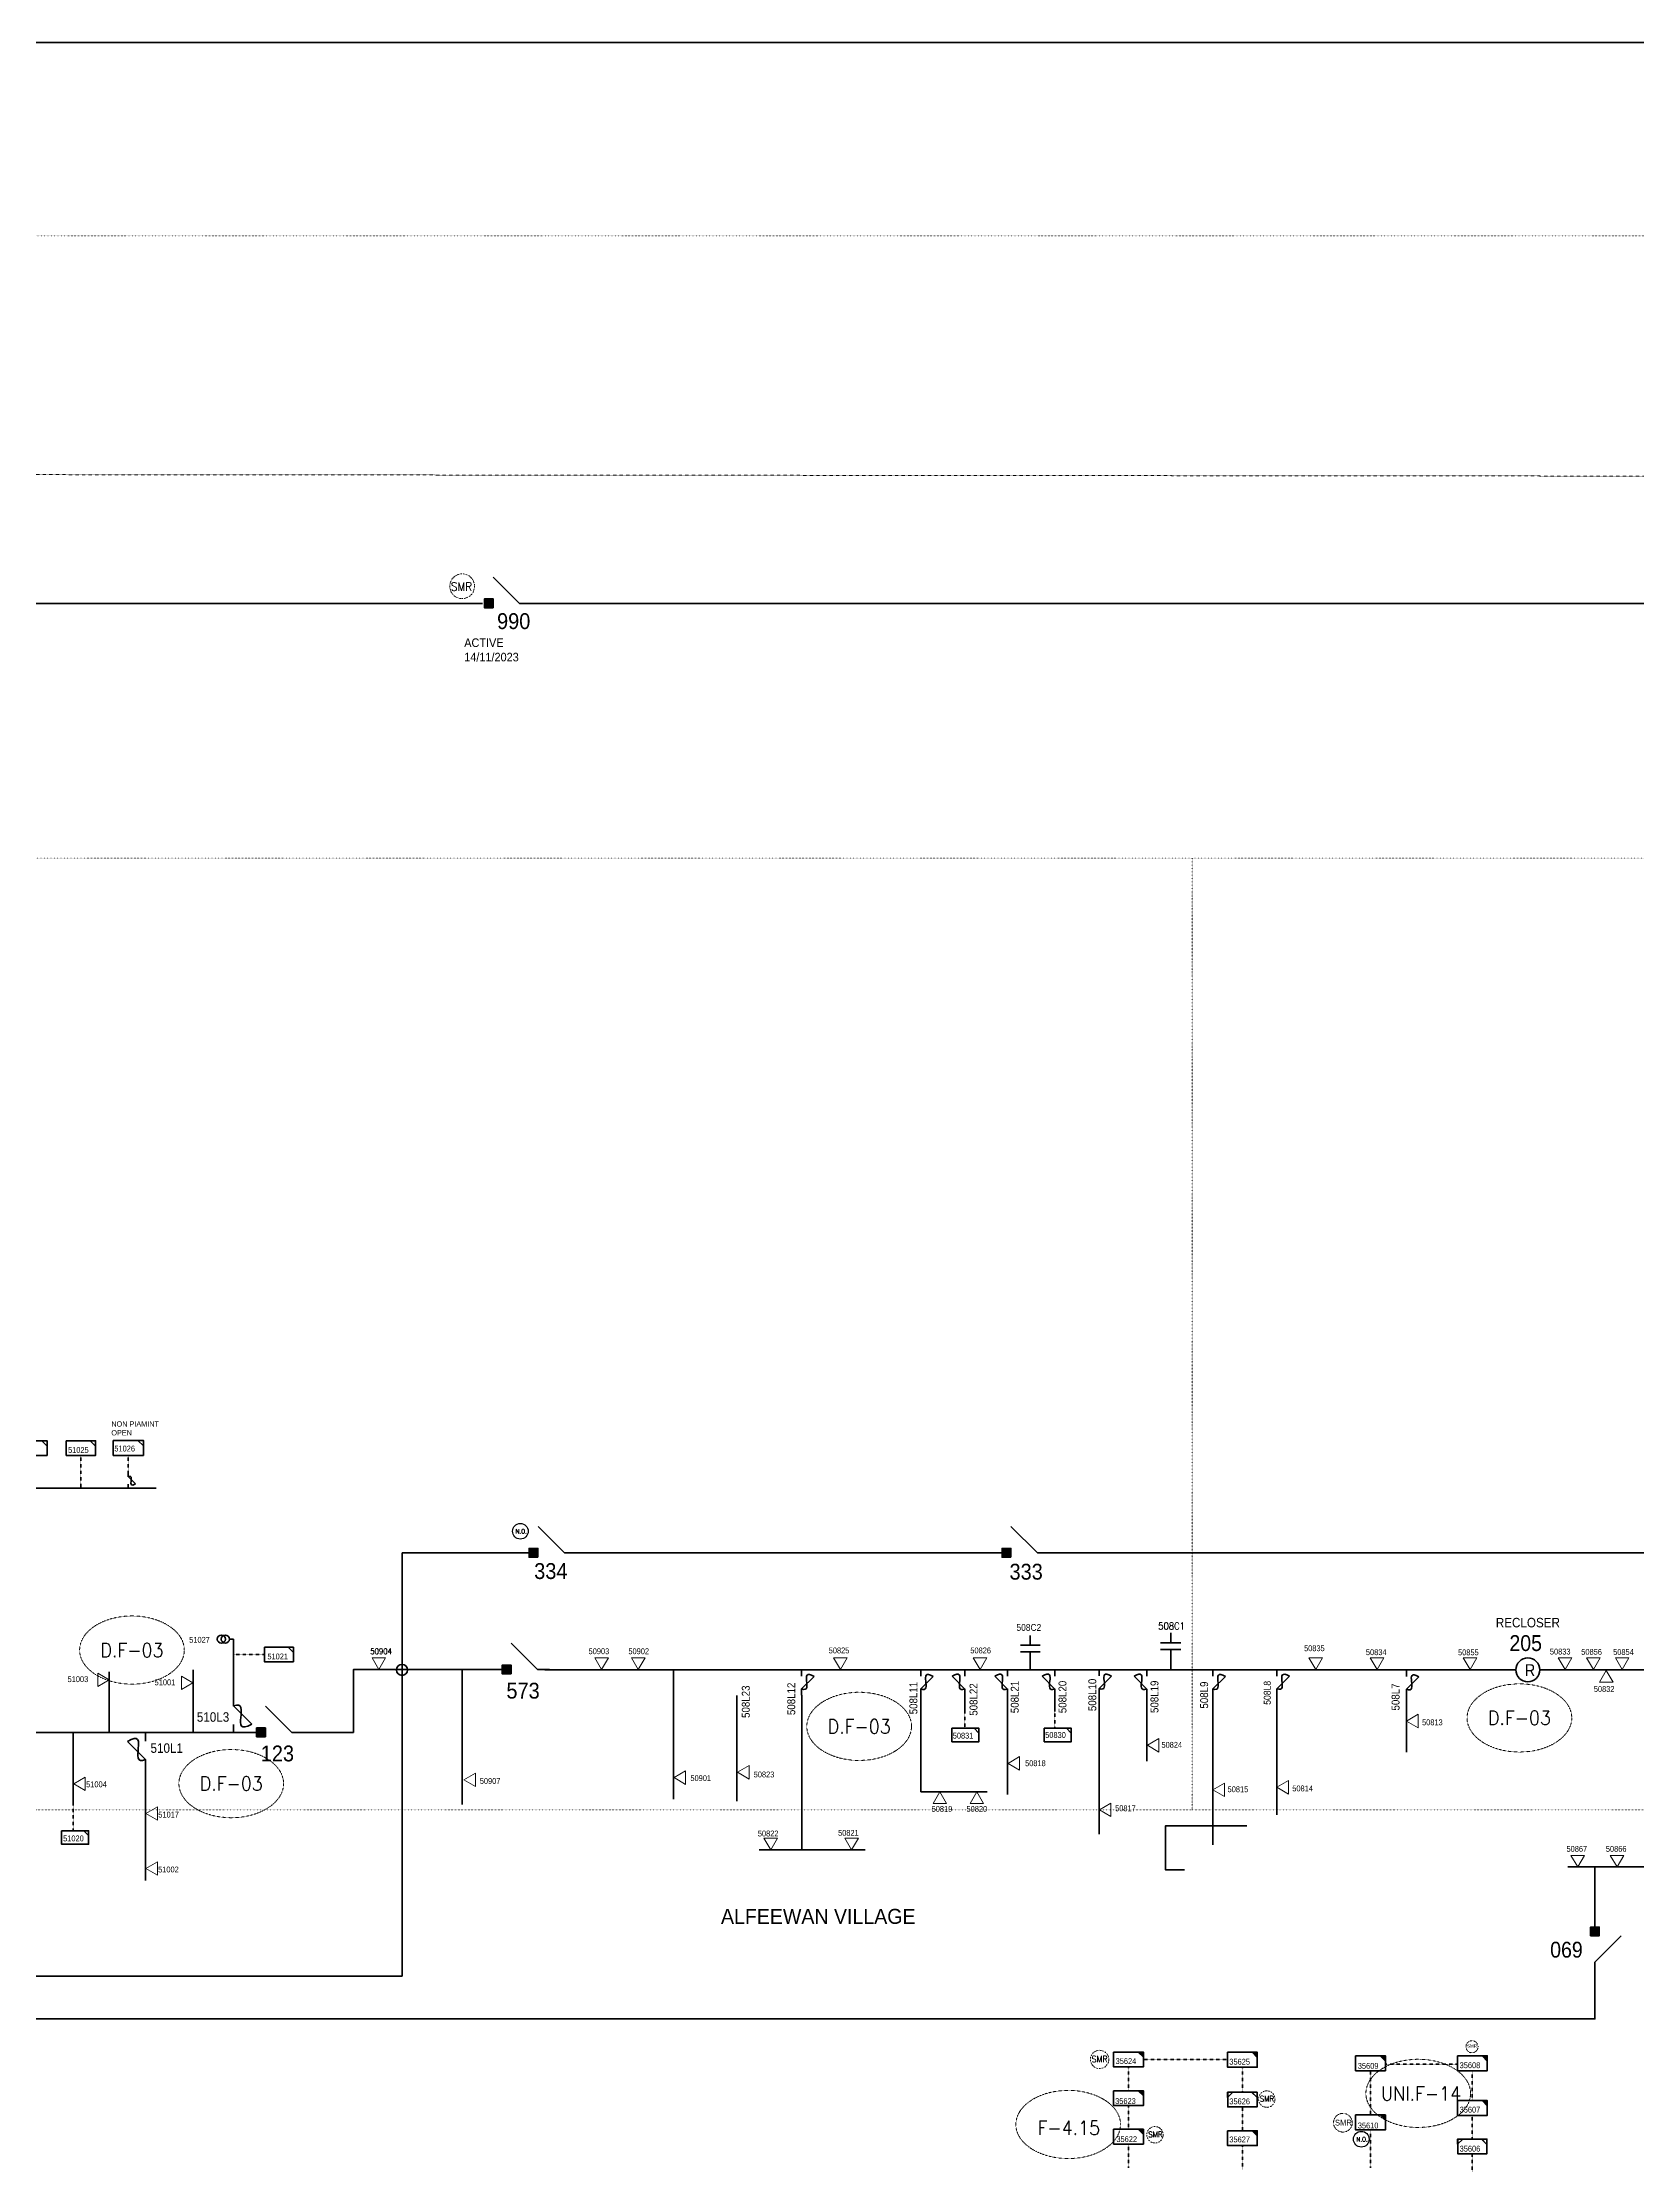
# Model space of a CAD drawing. Header units: metres. Extents: x 65984 to 144644, y -19036 to 23726.
# Drawn here: x 110190 to 111196, y 21496 to 22835 of the extents above; entities that cross this region are included whole.
import ezdxf
from ezdxf.enums import TextEntityAlignment as Align

# ---------------------------------------------------------------- set-up
doc = ezdxf.new("R2010")
doc.units = ezdxf.units.M
doc.header["$MEASUREMENT"] = 0
for name, pattern in [('DGN Style 1', [0.6, 0, -0.6]), ('DGN Style 3', [0.013877, 0, -0.013877]), ('DGN Style 4', [1.6, 0.8, -0.4, 0, -0.4])]:
    doc.linetypes.add(name, pattern=pattern)
doc.layers.get('0').update_dxf_attribs({"color": 95, "lineweight": 40})
for name, color, linetype, lineweight in [('ABS', 7, 'Continuous', 40), ('ABS NUMBER', 112, 'Continuous', 30), ('CAPACITOR', 5, 'Continuous', 40), ('d_fco', 5, 'Continuous', 40), ('d_fco text', 95, 'Continuous', 40), ('d_grid line', 7, 'DGN Style 1', 0), ('d_oh branch', 94, 'Continuous', 40), ('d_tf', 1, 'Continuous', 40), ('d_tf no', 6, 'Continuous', 40), ('d_ug cable', 95, 'Continuous', 40), ('d_ug tf', 1, 'Continuous', 40), ('d_unit sub', 7, 'Continuous', 40), ('d_village name', 7, 'Continuous', 40), ('FDR  2  19', 172, 'Continuous', 40), ('FDR  4  02', 126, 'Continuous', 40), ('fedr no', 95, 'Continuous', 40), ('O H MAIN FEEDER', 4, 'Continuous', 100), ('REGULATOR', 5, 'Continuous', 40), ('SW N O', 114, 'Continuous', 30)]:
    doc.layers.add(name, color=color, linetype=linetype, lineweight=lineweight)
doc.styles.add('NASKHF', font='naskhf.shx', dxfattribs={"height": 8})
doc.styles.add('Style-Arial', font='arial.ttf')
doc.styles.add('Style-ENGINEERING', font='ENGINEERING.shx')
doc.styles.add('Style-msdefault', font='msdefault.shx')
doc.styles.add('Style-simplex', font='simplex.shx')
doc.styles.add('Style-STANDARD', font='STANDARD.shx')

# ---------------------------------------------------------------- blocks, each defined once
blk = doc.blocks.new('TF_8')
at = {"color": 0, "linetype": 'ByBlock', "lineweight": -2}
blk.add_line((6.3, 4.95), (9.9, 1.35), dxfattribs=at)
blk.add_3dface([(-10.1, 4.95), (9.9, 4.95), (9.9, -5.05), (-10.1, -5.05)], dxfattribs=at)
blk = doc.blocks.new('TFU_70')
at = {"layer": 'd_tf', "color": 5, "linetype": 'Continuous', "lineweight": 70, "ltscale": 0.000426762}
blk.add_line((0, 10), (0, 0), dxfattribs=at)
for centre in [(0, 30), (0, 20)]:
    blk.add_circle(centre, 10, dxfattribs=at)
blk = doc.blocks.new('*U748')
at = {"layer": 'd_fco', "color": 5, "linetype": 'Continuous', "lineweight": 100}
blk.add_line((-4.6, 4.2), (-10.1, 4.2), dxfattribs=at)
at = {"layer": 'd_fco', "color": 5, "linetype": 'Continuous', "lineweight": 100, "extrusion": (0, 0, -1), "flags": 128}
blk.add_lwpolyline([(-13, 4.2), (-7.1, 4.2), (4.4, -7.3)], dxfattribs=at)
at = {"layer": 'd_fco', "color": 5, "linetype": 'Continuous', "lineweight": 100}
blk.add_open_spline([(-4.4, -7.3), (-13, 7.7), (11.6, -7.7), (7.1, 4.2)], degree=3, dxfattribs=at)
blk = doc.blocks.new('ABS2_1_1')
at = {"color": 0, "linetype": 'ByBlock', "lineweight": -2, "ltscale": 500}
for q in [(-29900, 43500), (0, 0)]:
    blk.add_line((0, 13600), q, dxfattribs=at)
at = {"color": 0, "linetype": 'ByBlock', "lineweight": -2, "ltscale": 500, "flags": 128}
for points in [[(5000, 43600), (-5000, 43600), (-5000, 53600), (5000, 53600)], [(3791, 49653), (3791, 49653), (3791, 49653)]]:
    blk.add_lwpolyline(points, close=True, dxfattribs=at)
at = {"color": 0, "linetype": 'ByBlock', "lineweight": -2, "ltscale": 500}
for points in [[(5000, 43600), (-5000, 43600), (5000, 53600), (-5000, 53600)], [(3791, 49653), (3791, 49653), (3791, 49653)]]:
    blk.add_solid(points, dxfattribs=at)
blk = doc.blocks.new('*U809')
at = {"layer": 'REGULATOR', "color": 7, "linetype": 'Continuous', "lineweight": 211}
blk.add_circle((0, 0.1), 7.56, dxfattribs=at)
at = {"layer": 'ABS NUMBER', "color": 7, "lineweight": 211, "style": 'Style-ENGINEERING', "width": 0.9}
blk.add_text('R', height=7.56, dxfattribs=at).set_placement((-1.9, 3.7), align=Align.TOP_LEFT)
blk = doc.blocks.new('*U892')
at = {"layer": 'SW N O', "color": 3}
blk.add_circle((0, 0), 16.8, dxfattribs=at)
at = {"layer": 'SW N O', "color": 3, "style": 'Style-STANDARD'}
blk.add_text('N.O.', height=9.6, dxfattribs=at).set_placement((1.7, -0.2), align=Align.MIDDLE_CENTER)
blk = doc.blocks.new('*U928')
at = {"layer": 'CAPACITOR', "color": 5, "linetype": 'Continuous', "lineweight": 100}
for p, q in [((-6.4, 5.4), (6.4, 5.4)), ((-6.4, 1.1), (6.4, 1.1)), ((0, 5.4), (0, 11.7)), ((0, -11.7), (0, 1.1))]:
    blk.add_line(p, q, dxfattribs=at)
blk = doc.blocks.new('SS')
at = {"color": 0, "linetype": 'ByBlock', "lineweight": -2, "flags": 128}
blk.add_lwpolyline([(6.95, 4.25), (10.45, 4.25), (10.45, 0.75)], close=True, dxfattribs=at)
at = {"color": 0, "linetype": 'ByBlock', "lineweight": -2, "extrusion": (0, 0, -1)}
blk.add_solid([(-6.95, 4.25), (-10.45, 4.25), (-10.45, 0.75)], dxfattribs=at)
at = {"color": 0, "linetype": 'ByBlock', "lineweight": -2}
blk.add_3dface([(-9.55, 4.25), (10.45, 4.25), (10.45, -5.75), (-9.55, -5.75)], dxfattribs=at)
blk = doc.blocks.new('*U865')
at = {"layer": 'CAPACITOR', "color": 5, "linetype": 'Continuous', "lineweight": 100}
for p, q in [((-8.6, 6.5), (8.6, 6.5)), ((-8.6, 0.7), (8.6, 0.7)), ((0, 6.5), (0, 15)), ((0, -15), (0, 0.7)), ((0, -14.9), (0, -1.1))]:
    blk.add_line(p, q, dxfattribs=at)
blk = doc.blocks.new('TRA1_545')
at = {"layer": 'd_tf', "color": 5, "linetype": 'Continuous', "lineweight": 0, "ltscale": 0.000307269, "flags": 128}
blk.add_lwpolyline([(10.1, -17), (0.1, 0), (-9.9, -17)], close=True, dxfattribs=at)
blk = doc.blocks.new('TRA1_544')
at = {"layer": 'd_tf', "color": 5, "linetype": 'Continuous', "lineweight": 0, "ltscale": 0.000307269, "xscale": 1.000046566207833, "yscale": 1.000046566207833, "zscale": 1.000046566207833, "rotation": 180}
blk.add_blockref('TRA1_545', (0, 0), dxfattribs=at)
blk = doc.blocks.new('TRA1_543')
at = {"layer": 'd_tf', "color": 5, "linetype": 'Continuous', "lineweight": 0, "ltscale": 0.000307269, "flags": 128}
blk.add_lwpolyline([(9.9, -16.9), (-0.1, 0.1), (-10.1, -16.9)], close=True, dxfattribs=at)
blk = doc.blocks.new('TRA1_542')
at = {"layer": 'd_tf', "color": 5, "linetype": 'Continuous', "lineweight": 0, "ltscale": 0.000307269, "xscale": 1.000046566207833, "yscale": 1.000046566207833, "zscale": 1.000046566207833, "rotation": 180}
blk.add_blockref('TRA1_543', (0, 0), dxfattribs=at)
blk = doc.blocks.new('TRA1_549')
at = {"layer": 'd_tf', "color": 5, "linetype": 'Continuous', "lineweight": 0, "ltscale": 0.000426762, "flags": 128}
blk.add_lwpolyline([(9.9, -17.1), (-0.1, -0.1), (-10.1, -17.1)], close=True, dxfattribs=at)
blk = doc.blocks.new('TRA1_548')
at = {"layer": 'd_tf', "color": 5, "linetype": 'Continuous', "lineweight": 0, "ltscale": 0.000426762, "xscale": 1.000046566207833, "yscale": 1.000046566207833, "zscale": 1.000046566207833, "rotation": 180}
blk.add_blockref('TRA1_549', (0, 0), dxfattribs=at)
blk = doc.blocks.new('TRA1_553')
at = {"layer": 'd_tf', "color": 5, "linetype": 'Continuous', "lineweight": 0, "ltscale": 0.000426762, "flags": 128}
blk.add_lwpolyline([(10.1, -17), (0.1, 0), (-9.9, -17)], close=True, dxfattribs=at)
blk = doc.blocks.new('TRA1_552')
at = {"layer": 'd_tf', "color": 5, "linetype": 'Continuous', "lineweight": 0, "ltscale": 0.000426762, "xscale": 1.000046566207833, "yscale": 1.000046566207833, "zscale": 1.000046566207833, "rotation": 180}
blk.add_blockref('TRA1_553', (0, 0), dxfattribs=at)
blk = doc.blocks.new('TRA1_551')
at = {"layer": 'd_tf', "color": 3, "linetype": 'Continuous', "lineweight": 0, "ltscale": 0.000426762, "flags": 128}
blk.add_lwpolyline([(9.9, -17), (-0.1, 0), (-10.1, -17)], close=True, dxfattribs=at)
blk = doc.blocks.new('TRA1_550')
at = {"layer": 'd_tf', "color": 3, "linetype": 'Continuous', "lineweight": 0, "ltscale": 0.000426762, "xscale": 1.000046566207833, "yscale": 1.000046566207833, "zscale": 1.000046566207833, "rotation": 180}
blk.add_blockref('TRA1_551', (0, 0), dxfattribs=at)
blk = doc.blocks.new('*U2377')
at = {"layer": 'd_unit sub', "color": 2, "linetype": 'Continuous', "lineweight": 40, "flags": 128}
for points in [[(-9.5, 1.4), (-6.1, 4.7), (-9.5, 4.7)], [(9.5, 1.3), (6, 4.7), (9.5, 4.7)]]:
    blk.add_lwpolyline(points, close=True, dxfattribs=at)
at = {"layer": 'd_unit sub', "color": 2, "linetype": 'Continuous', "lineweight": 40, "xscale": 0.94866334575076, "yscale": 0.94866334575076, "zscale": 0.4380515265747434, "rotation": 359.9999999999999}
blk.add_blockref('TF_8', (0.1, 0), dxfattribs=at)
blk = doc.blocks.new('*U3196')
at = {"layer": 'd_unit sub', "color": 94, "linetype": 'Continuous', "lineweight": 40, "flags": 128}
for points in [[(-9.5, 1.4), (-6.1, 4.7), (-9.5, 4.7)], [(9.5, 1.3), (6, 4.7), (9.5, 4.7)]]:
    blk.add_lwpolyline(points, close=True, dxfattribs=at)
at = {"layer": 'd_unit sub', "color": 94, "linetype": 'Continuous', "lineweight": 40, "xscale": 0.94866334575076, "yscale": 0.94866334575076, "zscale": 0.4380515265747434, "rotation": 359.9999999999999}
blk.add_blockref('TF_8', (0.1, 0), dxfattribs=at)

msp = doc.modelspace()

# ---------------------------------------------------------------- linework, layer by layer
at = {"layer": 'd_grid line', "color": 7, "linetype": 'DGN Style 1', "lineweight": 0, "flags": 128}
for points in [[(133459.3, 19332.1), (133459.3, 22713), (107396.8, 22713), (107396.8, 19332.1)], [(110915.3, 22320.5), (110915.3, 21720.5), (109925.3, 21720.5), (109925.3, 22320.5)], [(111905.2, 22320.5), (111905.2, 21720.5), (110915.3, 21720.5), (110915.3, 22320.5)]]:
    msp.add_lwpolyline(points, close=True, dxfattribs=at)
at = {"layer": 'd_oh branch', "color": 5, "linetype": 'Continuous', "lineweight": 100}
for p, q in [((110085.7, 21923.4), (110262.1, 21923.4)), ((110310.9, 21789), (110310.9, 21828.2)), ((110232.5, 21769.4), (110232.5, 21807.5)), ((110285.4, 21769.4), (110285.4, 21808.9)), ((110455.1, 21809), (110455.1, 21724)), ((110588.4, 21808.8), (110588.4, 21727.3)), ((110628.3, 21792.6), (110628.3, 21726)), ((110669.2, 21792.8), (110669.2, 21695.4)), ((110744.3, 21793.2), (110744.3, 21731.9)), ((110772.1, 21792.6), (110772.1, 21782.3)), ((110798.9, 21792.6), (110798.9, 21730.2)), ((110828.8, 21792.6), (110828.8, 21782.6)), ((110856.8, 21793), (110856.8, 21705.2)), ((110886.7, 21793.4), (110886.7, 21751.3)), ((110928.4, 21792.9), (110928.4, 21698.6)), ((110968.8, 21793), (110968.8, 21717.4)), ((111050.5, 21792.6), (111050.5, 21756.9)), ((110209.9, 21769.4), (110209.9, 21725.3)), ((110255.4, 21748), (110255.4, 21676.1)), ((110744.3, 21731.9), (110786.2, 21731.9)), ((110928.4, 21710.4), (110949.9, 21710.4)), ((110642.4, 21695.4), (110709.2, 21695.4))]:
    msp.add_line(p, q, dxfattribs=at)
at = {"layer": 'd_oh branch', "color": 3, "linetype": 'Continuous', "lineweight": 100}
msp.add_line((111272.7, 21684.7), (111152.2, 21684.7), dxfattribs=at)
at = {"layer": 'd_oh branch', "color": 5, "linetype": 'Continuous', "lineweight": 100, "flags": 128}
msp.add_lwpolyline([(110928.4, 21710.4), (110898.5, 21710.4), (110898.5, 21682.8), (110910.5, 21682.8)], dxfattribs=at)
at = {"layer": 'd_oh branch', "color": 3, "linetype": 'Continuous', "lineweight": 100, "flags": 128}
for points in [[(111169.3, 21644.3), (111169.3, 21684.7)], [(109059, 20708.1), (109059, 20736.2), (109332.4, 20736.2), (109332.4, 21193.9), (109889.5, 21193.9), (109889.5, 21588.8), (111169.3, 21588.8), (111169.3, 21617.5)]]:
    msp.add_lwpolyline(points, dxfattribs=at)
at = {"layer": 'd_ug cable', "color": 1, "linetype": 'DGN Style 3', "lineweight": 0}
msp.add_line((107935.2, 22564.4), (133669.6, 22541.1), dxfattribs=at)
at = {"layer": 'd_ug cable', "color": 5, "linetype": 'DGN Style 3', "lineweight": 106}
for p, q in [((110214.7, 21944), (110214.7, 21923.6)), ((110244.5, 21944), (110244.5, 21933.2)), ((110330.4, 21818.4), (110310.9, 21818.4)), ((110772.1, 21782.3), (110772.1, 21772)), ((110828.8, 21782.6), (110828.8, 21772)), ((110209.9, 21725.3), (110209.9, 21707.4))]:
    msp.add_line(p, q, dxfattribs=at)
at = {"layer": 'd_ug cable', "color": 9, "linetype": 'DGN Style 3', "lineweight": 100}
msp.add_line((110884.6, 21563.2), (110937.7, 21563.2), dxfattribs=at)
at = {"layer": 'd_ug cable', "color": 94, "linetype": 'DGN Style 3', "lineweight": 100}
msp.add_line((111037.1, 21560.2), (111082.6, 21560.2), dxfattribs=at)
at = {"layer": 'd_ug cable', "color": 9, "linetype": 'DGN Style 3', "lineweight": 100, "flags": 128}
for points in [[(110875.3, 21558.5), (110875.3, 21543.5)], [(110947, 21558.3), (110947, 21542.6)], [(110875.3, 21534.1), (110875.3, 21519.2)], [(110947, 21533.2), (110947, 21518.2)], [(111027.8, 21518.8), (111027.8, 21494.8)], [(110875.3, 21509.8), (110875.3, 21494.9)], [(110947, 21508.9), (110947, 21493.9)]]:
    msp.add_lwpolyline(points, dxfattribs=at)
at = {"layer": 'd_ug cable', "color": 94, "linetype": 'DGN Style 3', "lineweight": 100, "flags": 128}
for points in [[(111027.8, 21556.1), (111027.8, 21528.2)], [(111092, 21537.3), (111092, 21556.1)], [(111092, 21513), (111092, 21527.9)], [(111092, 21488.7), (111092, 21503.6)]]:
    msp.add_lwpolyline(points, dxfattribs=at)
at = {"layer": 'd_ug cable', "color": 2, "linetype": 'DGN Style 4', "lineweight": 13}
for centre, radius in [((110455.1, 22492), 7.79), ((110857, 21563.2), 5.77), ((110962.4, 21538.2), 5.2), ((110891.9, 21515.7), 5.2)]:
    msp.add_circle(centre, radius, dxfattribs=at)
at = {"layer": 'd_ug cable', "color": 2, "linetype": 'DGN Style 3', "lineweight": 0}
msp.add_circle((111091.8, 21571.2), 3.8, dxfattribs=at)
at = {"layer": 'd_ug cable', "color": 2, "linetype": 'DGN Style 3', "lineweight": 13}
msp.add_circle((111010.4, 21523.3), 5.91, dxfattribs=at)
at = {"layer": 'FDR  2  19', "color": 5, "linetype": 'Continuous'}
msp.add_line((110495.1, 21882.5), (110417.2, 21882.5), dxfattribs=at)
at = {"layer": 'FDR  2  19', "color": 114, "linetype": 'Continuous'}
for p, q in [((110790.8, 21882.5), (110522.9, 21882.5)), ((111422.2, 21882.5), (110821.9, 21882.5))]:
    msp.add_line(p, q, dxfattribs=at)
at = {"layer": 'FDR  2  19', "linetype": 'Continuous'}
msp.add_line((110417.2, 21643.4), (110417.2, 21805.1), dxfattribs=at)
at = {"layer": 'fedr no', "color": 82, "linetype": 'DGN Style 3', "lineweight": 13, "true_color": 0x1dc70e}
for centre in [(110246.9, 21821.3), (110705.4, 21773.2), (111121.7, 21778.5), (110309.5, 21737.1), (111057.9, 21541.8), (110837.2, 21522.2)]:
    msp.add_ellipse(centre, major_axis=(33, 0), ratio=0.651175, dxfattribs=at)
at = {"layer": 'O H MAIN FEEDER', "color": 5, "ltscale": 0.426762}
msp.add_line((110417.2, 21812.3), (110417.2, 21882.5), dxfattribs=at)
at = {"layer": 'O H MAIN FEEDER', "color": 5, "lineweight": 211, "ltscale": 0.498271}
for p, q in [((110499.2, 21882.5), (110417.2, 21882.5)), ((110417.2, 21805.3), (110417.2, 21882.5)), ((110417.2, 21615.6), (110417.2, 21805.3)), ((111119.5, 21808.8), (110507.2, 21808.8)), ((111224.7, 21808.8), (111134.5, 21808.8)), ((110328, 21769.4), (110021.9, 21769.4))]:
    msp.add_line(p, q, dxfattribs=at)
at = {"layer": 'O H MAIN FEEDER', "color": 114, "lineweight": 211, "ltscale": 0.498271}
for p, q in [((110798.3, 21882.5), (110522.9, 21882.5)), ((111424.5, 21882.5), (110821.9, 21882.5))]:
    msp.add_line(p, q, dxfattribs=at)
at = {"layer": 'O H MAIN FEEDER', "color": 5, "lineweight": 211, "ltscale": 30}
msp.add_line((109982.6, 21615.6), (110417.2, 21615.6), dxfattribs=at)
at = {"layer": 'O H MAIN FEEDER', "color": 140, "lineweight": 211, "ltscale": 0.498271, "flags": 128}
msp.add_lwpolyline([(106943.9, 22834.8), (144644.1, 22834.8), (144644.1, 19389.5), (106943.9, 19389.5)], close=True, dxfattribs=at)
at = {"layer": 'O H MAIN FEEDER', "color": 231, "lineweight": 211, "ltscale": 30, "flags": 128}
for points in [[(110467.9, 22481.2), (110032.6, 22481.2), (110032.6, 22270.4), (109973.1, 22270.4)], [(113215.1, 22481.2), (110497.7, 22481.2)]]:
    msp.add_lwpolyline(points, dxfattribs=at)
at = {"layer": 'O H MAIN FEEDER', "color": 5, "lineweight": 211, "ltscale": 30, "flags": 128}
msp.add_lwpolyline([(110480.4, 21809), (110386.5, 21809), (110386.5, 21769.4), (110355.3, 21769.4)], dxfattribs=at)
at = {"layer": 'O H MAIN FEEDER', "color": 5, "lineweight": 211, "ltscale": 0.498271}
msp.add_circle((110417.2, 21808.8), 3.47, dxfattribs=at)

# ---------------------------------------------------------------- block references
at = {"layer": 'ABS', "color": 7, "linetype": 'Continuous', "lineweight": 211, "ltscale": 0.829472, "xscale": 0.000555747191877611, "yscale": -0.0005557471918776113, "zscale": 0.0003680335276451397, "rotation": 270.0000000000002}
for p in [(110498.9, 22481.2), (110527.1, 21882.6), (110825.3, 21882.6), (110510.2, 21809), (110355.3, 21769.4)]:
    msp.add_blockref('ABS2_1_1', p, dxfattribs=at)
at = {"layer": 'ABS', "color": 3, "linetype": 'Continuous', "lineweight": 211, "ltscale": 0.829472, "xscale": 0.000555747191877611, "yscale": -0.0005557471918776113, "zscale": 0.0003680335276451397, "rotation": 180.0000000000002}
msp.add_blockref('ABS2_1_1', (111169.3, 21616.9), dxfattribs=at)
at = {"layer": 'CAPACITOR', "color": 5, "linetype": 'Continuous', "lineweight": 100}
msp.add_blockref('*U928', (110901.9, 21820.5), dxfattribs=at)
at = {"layer": 'CAPACITOR', "color": 5, "linetype": 'Continuous', "lineweight": 100, "extrusion": (0, 0, -1), "xscale": 0.72, "yscale": 0.72, "zscale": 0.72}
msp.add_blockref('*U865', (-110813.3, 21819.6), dxfattribs=at)
at = {"layer": 'd_fco', "color": 5, "linetype": 'Continuous', "lineweight": 100}
for p, xscale, yscale, zscale, rotation in [((110246.2, 21927.8), 0.409902604533144, 0.409902604533144, 0.409902604533144, 89.96408351357631), ((110769.1, 21801.7), 0.7000000000000004, 0.7000000000000004, 0.7000000000000004, 269.9640835135763), ((110796, 21801.7), 0.7000000000000004, 0.7000000000000004, 0.7000000000000004, 269.9640835135763), ((110825.9, 21801.7), 0.7000000000000004, 0.7000000000000004, 0.7000000000000004, 269.9640835135763), ((110883.8, 21801.7), 0.7000000000000004, 0.7000000000000004, 0.7000000000000004, 269.9640835135763)]:
    msp.add_blockref('*U748', p, dxfattribs=dict(at, xscale=xscale, yscale=yscale, zscale=zscale, rotation=rotation))
at = {"layer": 'd_fco', "color": 5, "linetype": 'Continuous', "lineweight": 100, "extrusion": (0, 0, -1), "xscale": 0.6823712422821782, "yscale": 0.6823712422821782, "zscale": 0.6823712422821782, "rotation": 269.9999999995591}
for p in [(-110672, 21801.7), (-110747.1, 21801.6), (-110859.6, 21801.9), (-110931.3, 21801.7), (-110971.7, 21801.8), (-111053.4, 21801.4)]:
    msp.add_blockref('*U748', p, dxfattribs=at)
at = {"layer": 'd_fco', "color": 5, "linetype": 'Continuous', "lineweight": 100}
for p, rotation in [((110315.1, 21779), 90.00000000060005), ((110251.3, 21759.3), 270.0000000006)]:
    msp.add_blockref('*U748', p, dxfattribs=dict(at, rotation=rotation))
at = {"layer": 'd_tf', "color": 5, "linetype": 'Continuous', "lineweight": 70, "ltscale": 0.000426762, "xscale": 0.2560573599939425, "yscale": 0.2560573599939425, "zscale": 0.2560573599939425, "rotation": 89.9999999999999}
msp.add_blockref('TFU_70', (110310.9, 21828.2), dxfattribs=at)
at = {"layer": 'd_tf', "color": 5, "linetype": 'Continuous', "lineweight": 0, "ltscale": 0.000307269, "xscale": 0.4267622666565712, "yscale": 0.4267622666565712, "zscale": 0.4267622666565712}
for name, p, rotation in [('TRA1_544', (110232.6, 21802.6), 89.99999999999999), ('TRA1_544', (110285.3, 21800.7), 89.99999999999999), ('TRA1_542', (110210.2, 21737), 270), ('TRA1_542', (110255.7, 21718.3), 270), ('TRA1_544', (110255.7, 21683.5), 270)]:
    msp.add_blockref(name, p, dxfattribs=dict(at, rotation=rotation))
at = {"layer": 'd_tf', "color": 5, "linetype": 'Continuous', "lineweight": 0, "ltscale": 0.000426762, "xscale": 0.4267622666565712, "yscale": 0.4267622666565712, "zscale": 0.4267622666565712}
for p in [(110402.5, 21809.1), (110543, 21809.1), (110566.1, 21809.1), (110693.5, 21809.1), (110781.6, 21809.1), (110993.2, 21809.1), (111031.9, 21809.1), (111090.5, 21809.1), (111150.4, 21809.1), (111168.3, 21809.1), (111186.4, 21809.1), (110649.6, 21695.4), (110700.6, 21695.4)]:
    msp.add_blockref('TRA1_548', p, dxfattribs=at)
for name, p, rotation in [('TRA1_552', (111176.4, 21808.4), 180), ('TRA1_548', (111050.5, 21776.6), 270), ('TRA1_548', (110887.1, 21761.3), 270), ('TRA1_548', (110799.3, 21749.9), 270), ('TRA1_548', (110456.1, 21739.5), 270), ('TRA1_548', (110588.7, 21740.9), 270), ('TRA1_548', (110628.7, 21744.3), 270), ('TRA1_548', (110968.7, 21734.8), 270), ('TRA1_548', (110756.3, 21731.9), 180), ('TRA1_548', (110779.6, 21731.9), 180), ('TRA1_548', (110856.8, 21720.6), 270), ('TRA1_548', (110928.4, 21733.2), 270)]:
    msp.add_blockref(name, p, dxfattribs=dict(at, rotation=rotation))
at = {"layer": 'd_tf', "color": 3, "linetype": 'Continuous', "lineweight": 0, "ltscale": 0.000426762, "xscale": 0.4267622666565712, "yscale": 0.4267622666565712, "zscale": 0.4267622666565712}
for p in [(111158.4, 21684.6), (111183.2, 21684.6)]:
    msp.add_blockref('TRA1_550', p, dxfattribs=at)
at = {"layer": 'd_ug tf', "color": 5, "linetype": 'Continuous', "lineweight": 40, "zscale": 0.4267622666565712}
for p, xscale, yscale in [((110184.2, 21948.7), 0.9264182464035672, 0.9264182464035672), ((110214.8, 21948.7), 0.9240521810275956, 0.9240521810275956), ((110244.7, 21948.8), 0.9497408908287652, 0.9497408908287652), ((110339.6, 21818.5), 0.913674726116905, 0.913674726116905), ((110772.5, 21767.8), 0.8535245333131425, 0.8535245333131425), ((110830.7, 21767.8), 0.8535245333131425, 0.8535245333131425), ((110211.1, 21703.2), 0.8535245333131425, 0.8535245333131425)]:
    msp.add_blockref('TF_8', p, dxfattribs=dict(at, xscale=xscale, yscale=yscale))
at = {"layer": 'd_unit sub', "color": 2, "linetype": 'Continuous', "lineweight": 40}
for name, p, xscale, yscale, zscale in [('SS', (110874.8, 21563.9), 0.9371734350277026, 0.9371734350277026, 0.4685867175138513), ('*U2377', (110947, 21537.9), 0.9742284657550533, 0.9742284657550533, 0.9742284657550533), ('SS', (111027.4, 21524.2), 0.9371734350277026, 0.9371734350277026, 0.4685867175138513), ('SS', (110874.8, 21515.2), 0.9371734350277026, 0.9371734350277026, 0.4685867175138513)]:
    msp.add_blockref(name, p, dxfattribs=dict(at, xscale=xscale, yscale=yscale, zscale=zscale))
at = {"layer": 'd_unit sub', "color": 9, "linetype": 'Continuous', "lineweight": 40, "xscale": 0.9371734350277026, "yscale": 0.9371734350277026, "zscale": 0.4685867175138513}
for p in [(110946.6, 21563.7), (110874.8, 21539.5), (110946.6, 21514.3)]:
    msp.add_blockref('SS', p, dxfattribs=at)
at = {"layer": 'd_unit sub', "color": 94, "linetype": 'Continuous', "lineweight": 40}
for name, p, xscale, yscale, zscale in [('SS', (111027.4, 21561.5), 0.9371734350277026, 0.9371734350277026, 0.4685867175138513), ('SS', (111091.6, 21561.5), 0.9371734350277026, 0.9371734350277026, 0.4685867175138513), ('SS', (111091.6, 21533.3), 0.9371734350277026, 0.9371734350277026, 0.4685867175138513), ('*U3196', (111092, 21508.4), 0.9742284657550533, 0.9742284657550533, 0.9742284657550533)]:
    msp.add_blockref(name, p, dxfattribs=dict(at, xscale=xscale, yscale=yscale, zscale=zscale))
at = {"layer": 'REGULATOR', "color": 7, "linetype": 'Continuous', "lineweight": 211}
msp.add_blockref('*U809', (111127, 21808.7), dxfattribs=at)
at = {"layer": 'SW N O', "color": 3, "xscale": 0.2950694635422144, "yscale": 0.2950694635422144, "zscale": 0.2950694635422144}
for p in [(110491.8, 21896.2), (111022, 21512.9)]:
    msp.add_blockref('*U892', p, dxfattribs=at)

# ---------------------------------------------------------------- texts
at = {"layer": 'ABS NUMBER', "color": 7, "lineweight": 140, "style": 'Style-Arial'}
for s, width, p in [('990', 0.9, (110477.1, 22475)), ('334', 0.9, (110500.5, 21876.1)), ('333', 0.9, (110800.2, 21875.7)), ('205', 0.88, (111115.4, 21830.7)), ('573', 0.9, (110483, 21800.7)), ('123', 0.9, (110328.1, 21761.1))]:
    msp.add_text(s, height=10, dxfattribs=dict(at, width=width)).set_placement(p, align=Align.TOP_LEFT)
at = {"layer": 'ABS NUMBER', "color": 3, "lineweight": 140, "style": 'Style-Arial', "width": 0.88}
msp.add_text('069', height=10, dxfattribs=at).set_placement((111141.1, 21637.4), align=Align.TOP_LEFT)
at = {"layer": 'd_fco text', "color": 5, "linetype": 'Continuous', "lineweight": 80, "style": 'Style-msdefault', "width": 0.916667}
msp.add_text('508C2', height=4.32, dxfattribs=at).set_placement((110804.6, 21833.4))
at = {"layer": 'd_fco text', "color": 7, "linetype": 'Continuous', "lineweight": 70, "style": 'Style-msdefault', "width": 0.916667}
msp.add_text('RECLOSER', height=6, dxfattribs=at).set_placement((111106.8, 21841.6), align=Align.TOP_LEFT)
at = {"layer": 'd_fco text', "color": 5, "linetype": 'Continuous', "lineweight": 80, "style": 'Style-msdefault', "width": 0.916667}
for s, height, p in [('508L23', 5, (110631.4, 21778.5)), ('508L12', 5, (110660.1, 21780.3)), ('508L11', 5, (110737.1, 21780.8)), ('508L22', 5, (110775, 21779.9)), ('508L21', 5, (110801, 21781.5)), ('508L20', 5, (110831.1, 21781.5)), ('508L10', 5, (110849.9, 21782.8)), ('508L19', 5, (110889.1, 21781.6)), ('508L9', 5, (110920.4, 21784.4)), ('508L8', 4.42, (110960.5, 21786.8)), ('508L7', 5, (111041.1, 21783.2))]:
    msp.add_text(s, height=height, rotation=90, dxfattribs=at).set_placement(p, align=Align.TOP_LEFT)
for s, p in [('510L3', (110287.8, 21782.1)), ('510L1', (110258.6, 21762.5))]:
    msp.add_text(s, height=6, dxfattribs=at).set_placement(p, align=Align.TOP_LEFT)
at = {"layer": 'd_tf no', "color": 1, "linetype": 'Continuous', "lineweight": 13, "style": 'Style-simplex', "width": 0.909091}
for height, p in [(5.27, (110454.7, 22491.8)), (3.94, (110857, 21563.4))]:
    msp.add_text('SMR', height=height, dxfattribs=at).set_placement(p, align=Align.MIDDLE_CENTER)
at = {"layer": 'd_tf no', "color": 5, "linetype": 'Continuous', "lineweight": 40, "style": 'Style-msdefault', "width": 0.945946}
for s, p in [('51025', (110206.6, 21949.3)), ('51026', (110235.8, 21950.2)), ('51027', (110283, 21829.6)), ('51021', (110332.3, 21819.1)), ('50903', (110534.8, 21822.4)), ('50902', (110559.9, 21822.4)), ('50825', (110686.2, 21822.9)), ('50826', (110775.5, 21822.9)), ('50835', (110985.9, 21824.3)), ('50834', (111024.9, 21821.8)), ('50855', (111083, 21821.7)), ('50833', (111140.9, 21822.2)), ('50856', (111160.7, 21822)), ('50854', (111180.8, 21821.9)), ('51003', (110206.3, 21804.8)), ('51001', (110261.2, 21802.8)), ('50832', (111168.6, 21798.6)), ('50831', (110764.4, 21769.2)), ('50830', (110822.7, 21769.6)), ('50813', (111060.3, 21777.6)), ('50818', (110810, 21751.8)), ('50824', (110896, 21763.4)), ('51004', (110218, 21738.5)), ('50907', (110466.2, 21740.6)), ('50901', (110599, 21742.4)), ('50823', (110638.9, 21744.7)), ('50815', (110937.7, 21735.4)), ('50814', (110978.5, 21735.9)), ('51017', (110263.5, 21719.4)), ('50819', (110751.1, 21723)), ('50820', (110773.1, 21723)), ('50817', (110866.8, 21723.4)), ('51020', (110203.5, 21704.4)), ('50822', (110641.5, 21707.5)), ('50821', (110692.1, 21707.9)), ('51002', (110263.4, 21684.8))]:
    msp.add_text(s, height=3.7, dxfattribs=at).set_placement(p, align=Align.TOP_LEFT)
at = {"layer": 'd_tf no', "color": 5, "linetype": 'Continuous', "lineweight": 40, "style": 'Style-STANDARD', "width": 0.945946}
msp.add_text('50904', height=3.7, dxfattribs=at).set_placement((110404, 21820.5), align=Align.MIDDLE_CENTER)
at = {"layer": 'd_tf no', "color": 3, "linetype": 'Continuous', "lineweight": 40, "style": 'Style-msdefault', "width": 0.945946}
for s, p in [('50867', (111151.4, 21697.8)), ('50866', (111176.2, 21697.8))]:
    msp.add_text(s, height=3.7, dxfattribs=at).set_placement(p, align=Align.TOP_LEFT)
at = {"layer": 'd_tf no', "color": 2, "linetype": 'Continuous', "lineweight": 40, "style": 'Style-msdefault', "width": 0.945946}
for s, p in [('35624', (110867.1, 21564)), ('35626', (110938.8, 21538.6)), ('35622', (110867.6, 21514.8)), ('35610', (111019.8, 21523.4))]:
    msp.add_text(s, height=3.7, dxfattribs=at).set_placement(p, align=Align.TOP_LEFT)
at = {"layer": 'd_tf no', "color": 1, "linetype": 'Continuous', "lineweight": 13, "style": 'Style-msdefault', "width": 0.945946}
msp.add_text('SMR', height=2.05, dxfattribs=at).set_placement((111088.7, 21572.7), align=Align.TOP_LEFT)
at = {"layer": 'd_tf no', "color": 9, "linetype": 'Continuous', "lineweight": 40, "style": 'Style-msdefault', "width": 0.945946}
for s, p in [('35625', (110938.8, 21563.6)), ('35623', (110866.8, 21538.8)), ('35627', (110938.8, 21514.6))]:
    msp.add_text(s, height=3.7, dxfattribs=at).set_placement(p, align=Align.TOP_LEFT)
at = {"layer": 'd_tf no', "color": 94, "linetype": 'Continuous', "lineweight": 40, "style": 'Style-msdefault', "width": 0.945946}
for s, p in [('35609', (111019.8, 21561)), ('35608', (111084, 21561.4)), ('35607', (111084, 21533.4)), ('35606', (111084, 21508.8))]:
    msp.add_text(s, height=3.7, dxfattribs=at).set_placement(p, align=Align.TOP_LEFT)
at = {"layer": 'd_tf no', "color": 1, "linetype": 'Continuous', "lineweight": 13, "ltscale": 0.9, "style": 'Style-simplex', "width": 0.909091}
for p in [(110962.5, 21538.4), (110892.2, 21515.9)]:
    msp.add_text('SMR', height=3.54, dxfattribs=at).set_placement(p, align=Align.MIDDLE_CENTER)
at = {"layer": 'd_tf no', "color": 1, "linetype": 'Continuous', "lineweight": 40, "style": 'Style-msdefault', "width": 0.945946}
msp.add_text('SMR', height=3.66, dxfattribs=at).set_placement((111005.4, 21525.2), align=Align.TOP_LEFT)
at = {"layer": 'd_tf no', "color": 121, "linetype": 'Continuous', "lineweight": 40, "insert": (110456.4, 22459.1), "char_height": 5.427, "attachment_point": 1, "style": 'NASKHF'}
msp.add_mtext('\\Fmsdefault;\\H1x;\\W0.945946;ACTIVE\\P14/11/2023', dxfattribs=at)
at = {"layer": 'd_tf no', "color": 2, "linetype": 'Continuous', "lineweight": 40, "insert": (110233.9, 21965.5), "char_height": 3.33, "attachment_point": 1, "style": 'NASKHF'}
msp.add_mtext('\\Fmsdefault;\\H1x;\\W0.945946;NON PIAMINT\\POPEN \\P', dxfattribs=at)
at = {"layer": 'd_village name', "color": 7, "linetype": 'Continuous', "lineweight": 53, "style": 'Style-Arial', "width": 0.933333}
msp.add_text('ALFEEWAN VILLAGE', height=9.457, dxfattribs=at).set_placement((110679.6, 21653.4), align=Align.MIDDLE_CENTER)
at = {"layer": 'FDR  4  02', "color": 5, "linetype": 'Continuous', "style": 'Style-STANDARD'}
msp.add_text('508C1', height=4.27, dxfattribs=at).set_placement((110902.4, 21836.5), align=Align.MIDDLE_CENTER)
at = {"layer": 'fedr no', "color": 6, "linetype": 'Continuous', "lineweight": 40, "char_height": 8.85, "attachment_point": 5, "style": 'Style-STANDARD'}
for s, insert in [('D.F-03', (110246.9, 21821.3)), ('D.F-03', (111121.7, 21778.5)), ('D.F-03', (110705.4, 21773.2)), ('D.F-03', (110309.5, 21737.1)), ('UNI.F-14', (111059.7, 21541.7)), ('F-4.15\\P', (110837.6, 21520))]:
    msp.add_mtext(s, dxfattribs=dict(at, insert=insert))

doc.saveas('drawing.dxf')
